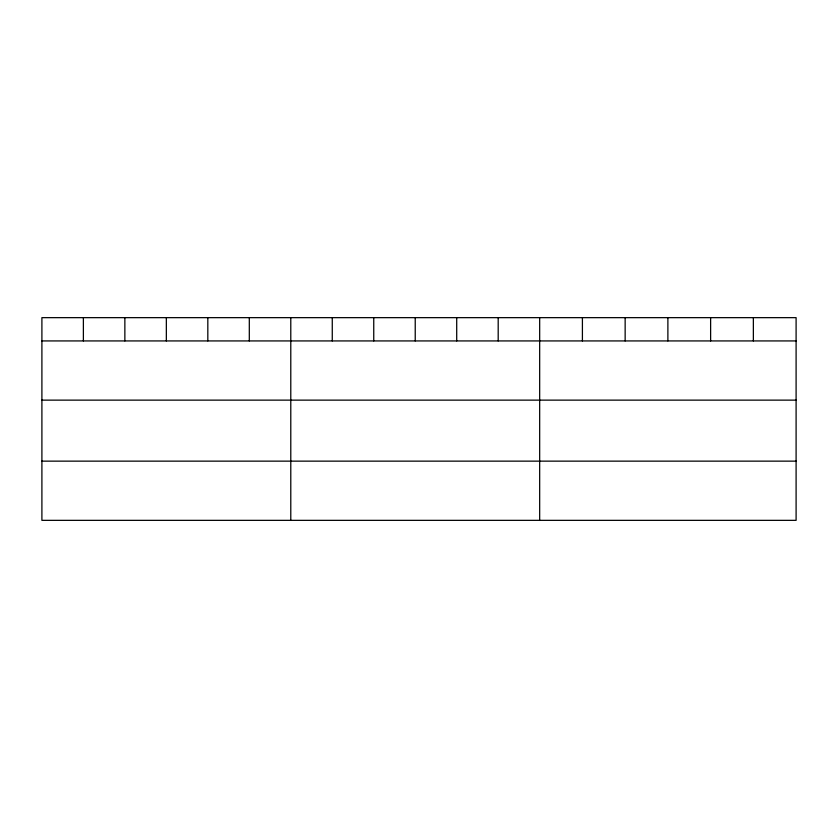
<?xml version="1.0" encoding="UTF-8"?>
<svg xmlns="http://www.w3.org/2000/svg" width="838" height="838" viewBox="0 0 838 838"><rect width="100%" height="100%" fill="white"/><g stroke="black" fill="none" stroke-linecap="round" stroke-linejoin="round"><path stroke-width="1.26" d="M796.1 340.93L796.1 520.346L41.9 520.346L41.9 317.654L796.1 317.654L796.1 340.93L41.9 340.93M41.9 400.135L796.1 400.135M41.9 461.141L796.1 461.141M753.362 317.654L753.362 340.93M710.624 317.654L710.624 340.93M667.886 317.654L667.886 340.93M625.148 317.654L625.148 340.93M582.41 317.654L582.41 340.93M539.672 317.654L539.672 520.346M498.191 317.654L498.191 340.93M456.71 317.654L456.71 340.93M415.229 317.654L415.229 340.93M373.748 317.654L373.748 340.93M332.267 317.654L332.267 340.93M290.786 317.654L290.786 520.346M249.305 317.654L249.305 340.93M207.824 317.654L207.824 340.93M166.343 317.654L166.343 340.93M124.862 317.654L124.862 340.93M83.381 317.654L83.381 340.93"/></g></svg>
